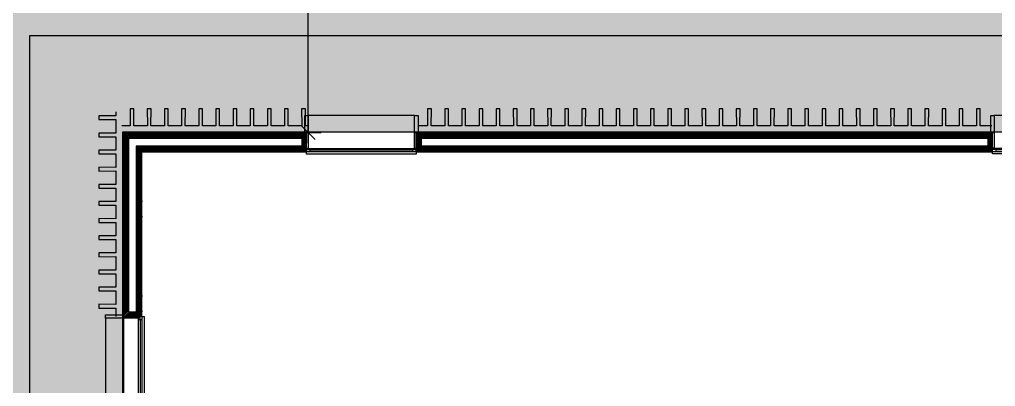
# Model space of a CAD drawing. Header units: millimetres. Extents: x 141848 to 1648660, y -821378 to -151356.
# Drawn here: x 380055 to 394282, y -177115 to -171758 of the extents above; entities that cross this region are included whole.
import ezdxf

# ---------------------------------------------------------------- set-up
doc = ezdxf.new("R2010")
doc.units = ezdxf.units.MM
doc.header["$MEASUREMENT"] = 0
doc.linetypes.add('Traits', pattern=[282.222223, 141.111112, -141.111112])
doc.linetypes.add('Wipeout_Contour', pattern=[1000, 0, -1000])
for name, color, linetype in [('Cotations - 1_100', 7, 'Continuous'), ('Fenêtres ARCHICAD', 7, 'Continuous'), ('Nouveau_0', 7, 'Continuous'), ('Sols_ Dalles', 7, 'Continuous')]:
    doc.layers.add(name, color=color, linetype=linetype)
doc.styles.add('STYLE_GENERE_2', font='')
doc.styles.get('STYLE_GENERE_2').set_extended_font_data('Arial')
doc.dimstyles.new('STYLE_GENERE__2', dxfattribs={"dimtxt": 250, "dimasz": 190, "dimexe": 1.25, "dimexo": 0.625, "dimgap": 0, "dimtad": 1, "dimlfac": 0.001, "dimtxsty": 'STYLE_GENERE_2', "dimblk": 'ARROWHEAD_6', "dimblk1": 'ARROWHEAD_6', "dimblk2": 'ARROWHEAD_6', "dimcen": 2.5, "dimse1": 1, "dimse2": 1, "dimclrd": 7, "dimclre": 7, "dimclrt": 7, "dimazin": 3, "dimtfac": 1, "dimtmove": 0, "dimatfit": 3})
pattern_1 = [(45, (0, 175), (-55.684659, 55.684659), [0, -52.5, 0, -78.75]), (110, (175, 175), (74.000794, 26.934086), [0, -38.5, 0, -66.5])]
pattern_2 = [(45, (0, 0), (-7.07106781, 7.07106781), [])]

# ---------------------------------------------------------------- blocks, each defined once
blk = doc.blocks.new('Dalle_30_2', base_point=(380203, -171996))
at = {"layer": 'Sols_ Dalles', "linetype": 'Continuous', "lineweight": 0, "true_color": 0x2e271c}
blk.add_hatch(color=250, dxfattribs=at).paths.add_polyline_path([(380203, -171996), (380203, -230016), (380203, -260811), (415475, -260811), (415475, -260796), (415475, -258650), (415475, -258011), (415475, -222496), (405655, -222496), (405655, -218296), (415454, -218296), (415454, -204496), (412055, -204496), (412055, -201781), (412055, -189811), (436505, -189811), (436505, -253396), (436505, -253416), (437905, -253416), (437905, -253396), (437905, -188411), (410655, -188411), (410655, -200381), (410655, -205896), (414054, -205896), (414054, -216896), (404255, -216896), (404255, -223896), (414054, -223896), (414054, -258650), (414054, -259411), (382690, -259411), (381560, -259411), (381560, -231416), (381560, -173396), (462926, -173396), (462926, -253416), (464326, -253416), (464326, -171996)])
at = {"layer": 'Sols_ Dalles', "color": 250, "linetype": 'Continuous', "lineweight": 5, "true_color": 0x1f1f1f, "flags": 128}
for points in [[(381560, -259411), (381560, -231416), (381560, -173396), (462926, -173396), (462926, -253416)], [(464326, -253416), (464326, -171996), (380203, -171996), (380203, -230016), (380203, -260811)]]:
    blk.add_lwpolyline(points, dxfattribs=at)
blk = doc.blocks.new('Dalle_31_2', base_point=(360548, -295063))
at = {"linetype": 'Continuous', "lineweight": 0, "true_color": 0x6f6f6f}
h = blk.add_hatch(color=8, dxfattribs=at)
h.paths.add_polyline_path([(360548, -295063), (487920, -293827), (487920, -270903), (487463, -270903), (472886, -271041), (472886, -271062, 0.001346), (472886, -271073), (472897, -273095, -0.414214), (470908, -275106), (462184, -275106, -0.005189), (462131, -275116), (454148, -275196), (438771, -275253, -0.386553), (436573, -273475, -0.025189), (436562, -273329), (436569, -267730, -0.098562), (436800, -266944), (436817, -266952, -0.258849), (438655, -265606), (438653, -265587), (439337, -265587), (439337, -265687), (439337, -270687), (469237, -270687), (469237, -265687), (470908, -265687), (472605, -265687), (472605, -163738), (371863, -163738), (371863, -271041), (371883, -271041), (371883, -272001), (371883, -272001, -0.409427), (367883, -275935), (360548, -275935)])
h.paths.add_polyline_path([(377135, -260640), (373845, -260640), (373845, -248365), (373845, -243090), (373845, -242190), (377135, -242190)], flags=0)
h.paths.add_polyline_path([(380203, -193811), (380203, -171996), (431506, -171996), (464310, -171996), (464310, -262266), (464310, -262366), (438594, -262351), (437926, -262351), (436550, -262351), (436550, -189811), (412055, -189811), (412055, -201781), (412055, -204496), (415454, -204496), (415454, -208496), (415454, -218296), (405655, -218296), (405655, -222496), (415475, -222496), (415475, -260811), (380203, -260811), (380203, -230016)], flags=0)
h.paths.add_polyline_path([(381437, -269434, -0.090319), (381558, -268728, -0.201449), (382612, -267593, -0.104211), (383418, -267415), (384017, -267409, -0.104045), (384825, -267571, -0.238255), (385984, -268953, -0.055189), (386036, -269390), (386038, -269611), (386051, -270890), (385792, -271893, -0.267949), (384070, -272909), (383470, -272915, -0.193717), (382079, -272370, -0.070569), (381728, -271931, -0.131652), (381451, -270934)], flags=0)
h.paths.add_polyline_path([(392017, -273452), (392030, -267378, -0.380557), (394017, -265610), (394094, -265610), (394094, -270610), (409094, -270610), (409094, -265610), (414056, -265610, -0.414214), (415556, -267110), (415556, -273661, -0.345502), (413837, -275433), (394027, -275599, -0.415791), (392017, -273599)], flags=0)
h.paths.add_polyline_path([(424210, -271504, -0.134474), (423930, -270485), (423930, -268985, -0.414214), (425930, -266985), (426530, -266985, -0.414214), (428530, -268985), (428530, -270485, -0.12882), (428274, -271466, -0.270936), (426530, -272485), (425930, -272485, -0.26498)], flags=0)
at = {"color": 9, "linetype": 'Continuous', "lineweight": 5, "flags": 128}
blk.add_lwpolyline([(380203, -193811), (380203, -230016), (380203, -260811), (415475, -260811), (415475, -222496), (405655, -222496), (405655, -218296), (415454, -218296), (415454, -208496), (415454, -204496), (412055, -204496), (412055, -201781), (412055, -189811), (436550, -189811), (436550, -262351), (437926, -262351), (438594, -262351), (464310, -262366), (464310, -262266), (464310, -171996), (431506, -171996), (380203, -171996)], close=True, dxfattribs=at)
blk = doc.blocks.new('Fenêtre 25')
at = {"layer": 'Fenêtres ARCHICAD', "color": 7, "linetype": 'Continuous', "lineweight": 5}
for p, q in [((-800, 0), (-800, 33)), ((-800, 33), (800, 33)), ((800, 33), (800, 0)), ((-800, -30), (800, -30)), ((-800, -280), (-800, -50)), ((-800, -50), (-775, -50)), ((-775, -50), (-775, -280)), ((775, -280), (775, -50)), ((775, -50), (800, -50)), ((800, -50), (800, -280)), ((-825, -530), (-825, -280)), ((-825, -280), (-775, -280)), ((-825, -280), (-800, -280)), ((-825, -280), (-800, -280)), ((-800, -195), (-800, -265)), ((-800, -195), (-800, -265)), ((-800, -195), (-800, -265)), ((-800, -195), (-800, -265)), ((-800, -265), (-800, -280)), ((-800, -265), (-800, -280)), ((-775, -280), (-800, -280)), ((-775, -280), (-775, -530)), ((800, -280), (775, -280)), ((775, -280), (825, -280)), ((775, -530), (775, -280)), ((800, -195), (800, -265)), ((800, -195), (800, -265)), ((800, -195), (800, -265)), ((800, -195), (800, -265)), ((800, -265), (800, -280)), ((800, -265), (800, -280)), ((800, -280), (825, -280)), ((800, -280), (825, -280)), ((825, -280), (825, -530)), ((-775, -530), (-825, -530)), ((-775, -530), (775, -530)), ((825, -530), (775, -530))]:
    blk.add_line(p, q, dxfattribs=at)
at = {"layer": 'Fenêtres ARCHICAD', "color": 7, "linetype": 'Traits', "lineweight": 5}
blk.add_line((-800, 0), (800, 0), dxfattribs=at)
at = {"color": 254, "linetype": 'Wipeout_Contour', "lineweight": 0, "ltscale": 3003.33026}
blk.add_wipeout([(-750, 0), (-750, -50), (750, -50), (750, 0)], dxfattribs=at).dxf.layer = 'Fenêtres ARCHICAD'
at = {"layer": 'Fenêtres ARCHICAD', "color": 7, "linetype": 'Continuous', "lineweight": 5}
for p, q in [((-800, 0), (-750, 0)), ((-800, 0), (-800, -15)), ((-800, 0), (-800, -15)), ((-750, 0), (-750, -50)), ((-750, 0), (750, 0)), ((750, -50), (750, 0)), ((750, 0), (800, 0)), ((800, 0), (800, -15)), ((800, 0), (800, -15)), ((-800, -15), (-800, -50)), ((-800, -15), (-800, -50)), ((-750, -50), (-800, -50)), ((-800, -50), (-800, -85)), ((-800, -50), (-800, -85)), ((-800, -85), (-800, -195)), ((-800, -85), (-800, -195)), ((-800, -85), (-800, -195)), ((-800, -85), (-800, -195)), ((-750, -25), (750, -25)), ((750, -50), (-750, -50)), ((800, -50), (750, -50)), ((800, -15), (800, -50)), ((800, -15), (800, -50)), ((800, -50), (800, -85)), ((800, -50), (800, -85)), ((800, -85), (800, -195)), ((800, -85), (800, -195)), ((800, -85), (800, -195)), ((800, -85), (800, -195))]:
    blk.add_line(p, q, dxfattribs=at)
blk = doc.blocks.new('Mur_175_2', base_point=(381560, -173411))
at = {"color": 254, "linetype": 'Wipeout_Contour', "lineweight": 0, "ltscale": 2095633.828439579}
blk.add_wipeout([(381575, -173426), (381575, -173426), (381560, -173411), (381560, -173411), (381560, -173426)], dxfattribs=at)
at = {"color": 254, "linetype": 'Wipeout_Contour', "lineweight": 0, "ltscale": 1707425.504986744}
blk.add_wipeout([(385839, -173410), (385839, -173425), (394239, -173423), (394239, -173408)], dxfattribs=at)
at = {"linetype": 'Continuous', "lineweight": 5, "true_color": 0x5f5f5f}
h = blk.add_hatch(dxfattribs=at)
h.set_pattern_fill('Enduit_0002', color=251, style=0, pattern_type=2)
h.set_pattern_definition(pattern_1)
h.paths.add_polyline_path([(381575, -173426), (381575, -173426), (381560, -173411), (381560, -173411), (381560, -173426)])
h = blk.add_hatch(dxfattribs=at)
h.set_pattern_fill('Enduit_0002', color=251, style=0, pattern_type=2)
h.set_pattern_definition(pattern_1)
h.paths.add_polyline_path([(381575, -173426), (381575, -173426), (381575, -173426)])
h = blk.add_hatch(dxfattribs=at)
h.set_pattern_fill('Enduit_0002', color=251, style=0, pattern_type=2)
h.set_pattern_definition(pattern_1)
h.paths.add_polyline_path([(385839, -173410), (385839, -173425), (394239, -173423), (394239, -173408)])
at = {"color": 254, "linetype": 'Wipeout_Contour', "lineweight": 0, "ltscale": 2095901.535156543}
blk.add_wipeout([(381645, -173496), (381645, -173496), (381575, -173426), (381575, -173426), (381575, -173496)], dxfattribs=at)
at = {"color": 254, "linetype": 'Wipeout_Contour', "lineweight": 0, "ltscale": 1707494.390619901}
blk.add_wipeout([(385839, -173425), (385909, -173495), (394169, -173493), (394239, -173423)], dxfattribs=at)
at = {"linetype": 'Continuous', "lineweight": 5, "true_color": 0x5f5f5f}
h = blk.add_hatch(dxfattribs=at)
h.set_pattern_fill('Briques_terre_cuite__int_94', color=251, style=0, pattern_type=2)
h.set_pattern_definition(pattern_2)
h.paths.add_polyline_path([(381645, -173496), (381645, -173496), (381575, -173426), (381575, -173426), (381575, -173496)])
h = blk.add_hatch(dxfattribs=at)
h.set_pattern_fill('Briques_terre_cuite__int_94', color=251, style=0, pattern_type=2)
h.set_pattern_definition(pattern_2)
h.paths.add_polyline_path([(385839, -173425), (385909, -173495), (394169, -173493), (394239, -173423)])
h = blk.add_hatch(dxfattribs=at)
h.set_pattern_fill('Briques_terre_cuite__int_94', color=251, style=0, pattern_type=2)
h.set_pattern_definition(pattern_2)
h.paths.add_polyline_path([(381645, -173496), (381645, -173496), (381645, -173496)])
at = {"color": 254, "linetype": 'Wipeout_Contour', "lineweight": 0, "ltscale": 2096487.434961751}
blk.add_wipeout([(381755, -173606), (381755, -173606), (381645, -173496), (381645, -173496), (381645, -173606)], dxfattribs=at)
at = {"color": 254, "linetype": 'Wipeout_Contour', "lineweight": 0, "ltscale": 1707640.560658459}
blk.add_wipeout([(385909, -173495), (385909, -173605), (394169, -173603), (394169, -173493)], dxfattribs=at)
at = {"linetype": 'Continuous', "lineweight": 5, "true_color": 0x5f5f5f}
h = blk.add_hatch(dxfattribs=at)
h.set_pattern_fill('Enduit_0002', color=251, style=0, pattern_type=2)
h.set_pattern_definition(pattern_1)
h.paths.add_polyline_path([(381825, -173676), (381825, -173691), (381840, -173691), (381825, -173676)])
at = {"color": 254, "linetype": 'Wipeout_Contour', "lineweight": 0, "ltscale": 1681388.788059635}
blk.add_wipeout([(381575, -173426), (384239, -173425), (384239, -173410), (381575, -173411)], dxfattribs=at)
at = {"color": 254, "linetype": 'Wipeout_Contour', "lineweight": 0, "ltscale": 1707856.633193052}
blk.add_wipeout([(394239, -173673), (385839, -173675), (385839, -173690), (394239, -173688)], dxfattribs=at)
at = {"linetype": 'Continuous', "lineweight": 5, "true_color": 0x5f5f5f}
h = blk.add_hatch(dxfattribs=at)
h.set_pattern_fill('Enduit_0002', color=251, style=0, pattern_type=2)
h.set_pattern_definition(pattern_1)
h.paths.add_polyline_path([(381575, -173426), (384239, -173425), (384239, -173410), (381575, -173411)])
h = blk.add_hatch(dxfattribs=at)
h.set_pattern_fill('Enduit_0002', color=251, style=0, pattern_type=2)
h.set_pattern_definition(pattern_1)
h.paths.add_polyline_path([(394239, -173673), (385839, -173675), (385839, -173690), (394239, -173688)])
at = {"color": 254, "linetype": 'Wipeout_Contour', "lineweight": 0, "ltscale": 1677625.119977411}
blk.add_wipeout([(381825, -173676), (381755, -173606), (381755, -173606), (381755, -173676)], dxfattribs=at)
at = {"linetype": 'Continuous', "lineweight": 5, "true_color": 0x5f5f5f}
h = blk.add_hatch(dxfattribs=at)
h.set_pattern_fill('Briques_terre_cuite__int_94', color=251, style=0, pattern_type=2)
h.set_pattern_definition(pattern_2)
h.paths.add_polyline_path([(381825, -173676), (381755, -173606), (381755, -173606), (381755, -173676)])
at = {"color": 254, "linetype": 'Wipeout_Contour', "lineweight": 0, "ltscale": 1257385.121138549}
blk.add_wipeout([(381575, -173411), (381560, -173411), (381575, -173426)], dxfattribs=at)
at = {"color": 254, "linetype": 'Wipeout_Contour', "lineweight": 0, "ltscale": 1707787.458162358}
blk.add_wipeout([(394239, -173603), (385839, -173605), (385839, -173675), (394239, -173673)], dxfattribs=at)
at = {"linetype": 'Continuous', "lineweight": 5, "true_color": 0x5f5f5f}
h = blk.add_hatch(dxfattribs=at)
h.set_pattern_fill('Enduit_0002', color=251, style=0, pattern_type=2)
h.set_pattern_definition(pattern_1)
h.paths.add_polyline_path([(381575, -173411), (381560, -173411), (381575, -173426)])
h = blk.add_hatch(dxfattribs=at)
h.set_pattern_fill('Briques_terre_cuite__int_94', color=251, style=0, pattern_type=2)
h.set_pattern_definition(pattern_2)
h.paths.add_polyline_path([(394239, -173603), (385839, -173605), (385839, -173675), (394239, -173673)])
at = {"color": 7, "linetype": 'Continuous', "lineweight": 5, "flags": 128}
blk.add_lwpolyline([(385839, -173690), (394239, -173688)], dxfattribs=at)
at = {"color": 254, "linetype": 'Wipeout_Contour', "lineweight": 0, "ltscale": 1681522.62308543}
blk.add_wipeout([(381645, -173426), (381645, -173496), (384169, -173495), (384239, -173425)], dxfattribs=at)
at = {"color": 254, "linetype": 'Wipeout_Contour', "lineweight": 0, "ltscale": 1692392.369389472}
blk.add_wipeout([(385909, -173495), (385839, -173425), (385839, -173605), (385909, -173605)], dxfattribs=at)
at = {"color": 254, "linetype": 'Wipeout_Contour', "lineweight": 0, "ltscale": 1722832.58915177}
blk.add_wipeout([(394169, -173493), (394169, -173603), (394239, -173603), (394239, -173423)], dxfattribs=at)
at = {"linetype": 'Continuous', "lineweight": 5, "true_color": 0x5f5f5f}
h = blk.add_hatch(dxfattribs=at)
h.set_pattern_fill('Briques_terre_cuite__int_94', color=251, style=0, pattern_type=2)
h.set_pattern_definition(pattern_2)
h.paths.add_polyline_path([(381645, -173426), (381645, -173496), (384169, -173495), (384239, -173425)])
h = blk.add_hatch(dxfattribs=at)
h.set_pattern_fill('Briques_terre_cuite__int_94', color=251, style=0, pattern_type=2)
h.set_pattern_definition(pattern_2)
h.paths.add_polyline_path([(385909, -173495), (385839, -173425), (385839, -173605), (385909, -173605)])
h = blk.add_hatch(dxfattribs=at)
h.set_pattern_fill('Briques_terre_cuite__int_94', color=251, style=0, pattern_type=2)
h.set_pattern_definition(pattern_2)
h.paths.add_polyline_path([(394169, -173493), (394169, -173603), (394239, -173603), (394239, -173423)])
at = {"color": 7, "linetype": 'Continuous', "lineweight": 5}
for p, q in [((385864, -173410), (385839, -173410)), ((385839, -173425), (385839, -173410)), ((394239, -173423), (385839, -173425)), ((385839, -173495), (385839, -173425)), ((385839, -173495), (385839, -173425)), ((394239, -173408), (394214, -173408)), ((394239, -173423), (394239, -173408)), ((394239, -173493), (394239, -173423)), ((394239, -173493), (394239, -173423)), ((385839, -173605), (385839, -173495)), ((385839, -173605), (385839, -173495)), ((394169, -173493), (385909, -173495)), ((385909, -173495), (385909, -173605)), ((394169, -173493), (394169, -173603)), ((394239, -173603), (394239, -173493)), ((394239, -173603), (394239, -173493)), ((385839, -173640), (385839, -173605)), ((385839, -173675), (385839, -173640)), ((385839, -173675), (394239, -173673)), ((385839, -173690), (385839, -173675)), ((394169, -173603), (385909, -173605)), ((394239, -173638), (394239, -173603)), ((394239, -173673), (394239, -173638)), ((394239, -173688), (394239, -173673))]:
    blk.add_line(p, q, dxfattribs=at)
at = {"color": 7, "linetype": 'Continuous', "lineweight": 5, "flags": 128}
blk.add_lwpolyline([(394239, -173408), (385839, -173410)], dxfattribs=at)
at = {"layer": 'Fenêtres ARCHICAD', "color": 7, "linetype": 'Continuous', "lineweight": 5, "zscale": 1000, "rotation": 180.0105654490005}
blk.add_blockref('Fenêtre 25', (395039, -173688), dxfattribs=at)
at = {"color": 254, "linetype": 'Wipeout_Contour', "lineweight": 0, "ltscale": 1257567.597545666}
blk.add_wipeout([(381645, -173426), (381575, -173426), (381645, -173496)], dxfattribs=at)
at = {"color": 254, "linetype": 'Wipeout_Contour', "lineweight": 0, "ltscale": 1681807.677976155}
blk.add_wipeout([(384169, -173495), (381755, -173496), (381755, -173606), (384169, -173605)], dxfattribs=at)
at = {"linetype": 'Continuous', "lineweight": 5, "true_color": 0x5f5f5f}
h = blk.add_hatch(dxfattribs=at)
h.set_pattern_fill('Briques_terre_cuite__int_94', color=251, style=0, pattern_type=2)
h.set_pattern_definition(pattern_2)
h.paths.add_polyline_path([(381645, -173426), (381575, -173426), (381645, -173496)])
at = {"color": 7, "linetype": 'Continuous', "lineweight": 5, "flags": 128}
blk.add_lwpolyline([(381560, -173411), (381560, -173426)], dxfattribs=at)
at = {"color": 254, "linetype": 'Wipeout_Contour', "lineweight": 0, "ltscale": 1682308.83801104}
blk.add_wipeout([(384239, -173675), (381840, -173676), (381840, -173691), (384239, -173690)], dxfattribs=at)
at = {"linetype": 'Continuous', "lineweight": 5, "true_color": 0x5f5f5f}
h = blk.add_hatch(dxfattribs=at)
h.set_pattern_fill('Enduit_0002', color=251, style=0, pattern_type=2)
h.set_pattern_definition(pattern_1)
h.paths.add_polyline_path([(384239, -173675), (381840, -173676), (381840, -173691), (384239, -173690)])
at = {"color": 254, "linetype": 'Wipeout_Contour', "lineweight": 0, "ltscale": 1257935.036949863}
blk.add_wipeout([(381755, -173496), (381645, -173496), (381755, -173606)], dxfattribs=at)
at = {"color": 7, "linetype": 'Continuous', "lineweight": 5}
for p, q in [((381575, -173426), (381575, -173426)), ((381575, -173426), (381575, -173496)), ((381645, -173426), (381575, -173426)), ((381645, -173496), (381645, -173496)), ((381645, -173496), (381645, -173606)), ((381755, -173496), (381645, -173496))]:
    blk.add_line(p, q, dxfattribs=at)
at = {"color": 254, "linetype": 'Wipeout_Contour', "lineweight": 0, "ltscale": 1258437.8151907}
blk.add_wipeout([(381840, -173676), (381825, -173676), (381840, -173691)], dxfattribs=at)
at = {"linetype": 'Continuous', "lineweight": 5, "true_color": 0x5f5f5f}
h = blk.add_hatch(dxfattribs=at)
h.set_pattern_fill('Enduit_0002', color=251, style=0, pattern_type=2)
h.set_pattern_definition(pattern_1)
h.paths.add_polyline_path([(381840, -173676), (381825, -173676), (381840, -173691)])
at = {"color": 254, "linetype": 'Wipeout_Contour', "lineweight": 0, "ltscale": 1682211.324860299}
blk.add_wipeout([(381825, -173676), (384239, -173675), (384239, -173605), (381825, -173606)], dxfattribs=at)
at = {"linetype": 'Continuous', "lineweight": 5, "true_color": 0x5f5f5f}
h = blk.add_hatch(dxfattribs=at)
h.set_pattern_fill('Briques_terre_cuite__int_94', color=251, style=0, pattern_type=2)
h.set_pattern_definition(pattern_2)
h.paths.add_polyline_path([(381825, -173676), (384239, -173675), (384239, -173605), (381825, -173606)])
at = {"color": 254, "linetype": 'Wipeout_Contour', "lineweight": 0, "ltscale": 1686302.816996164}
blk.add_wipeout([(384169, -173495), (384169, -173605), (384239, -173605), (384239, -173425)], dxfattribs=at)
at = {"color": 254, "linetype": 'Wipeout_Contour', "lineweight": 0, "ltscale": 1258282.627258823}
blk.add_wipeout([(381825, -173606), (381755, -173606), (381825, -173676)], dxfattribs=at)
at = {"linetype": 'Continuous', "lineweight": 5, "true_color": 0x5f5f5f}
h = blk.add_hatch(dxfattribs=at)
h.set_pattern_fill('Briques_terre_cuite__int_94', color=251, style=0, pattern_type=2)
h.set_pattern_definition(pattern_2)
h.paths.add_polyline_path([(384169, -173495), (384169, -173605), (384239, -173605), (384239, -173425)])
h = blk.add_hatch(dxfattribs=at)
h.set_pattern_fill('Briques_terre_cuite__int_94', color=251, style=0, pattern_type=2)
h.set_pattern_definition(pattern_2)
h.paths.add_polyline_path([(381825, -173606), (381755, -173606), (381825, -173676)])
at = {"color": 7, "linetype": 'Continuous', "lineweight": 5}
for p, q in [((384239, -173425), (381645, -173426)), ((384239, -173410), (384214, -173410)), ((384239, -173425), (384239, -173410)), ((384239, -173495), (384239, -173425)), ((384239, -173495), (384239, -173425)), ((384169, -173495), (381755, -173496)), ((384169, -173495), (384169, -173605)), ((384239, -173605), (384239, -173495)), ((384239, -173605), (384239, -173495)), ((381755, -173606), (381755, -173606)), ((381755, -173606), (381755, -173676)), ((381825, -173606), (381755, -173606)), ((384169, -173605), (381825, -173606)), ((381825, -173676), (384239, -173675)), ((381825, -173676), (381825, -173691)), ((384239, -173640), (384239, -173605)), ((384239, -173675), (384239, -173640)), ((384239, -173690), (384239, -173675))]:
    blk.add_line(p, q, dxfattribs=at)
at = {"color": 7, "linetype": 'Continuous', "lineweight": 5, "flags": 128}
for points in [[(384239, -173410), (381560, -173411)], [(381840, -173691), (384239, -173690)]]:
    blk.add_lwpolyline(points, dxfattribs=at)
at = {"layer": 'Fenêtres ARCHICAD', "color": 7, "linetype": 'Continuous', "lineweight": 5, "zscale": 1000, "rotation": 180.0105654490005}
blk.add_blockref('Fenêtre 25', (385039, -173690), dxfattribs=at)
blk = doc.blocks.new('Mur_180_2', base_point=(381560, -188411))
at = {"linetype": 'Continuous', "lineweight": 5, "true_color": 0x5f5f5f}
h = blk.add_hatch(dxfattribs=at)
h.set_pattern_fill('Enduit_0002', color=251, style=0, pattern_type=2)
h.set_pattern_definition(pattern_1)
h.paths.add_polyline_path([(381560, -173411), (381560, -173411), (381560, -173411)])
at = {"color": 254, "linetype": 'Wipeout_Contour', "lineweight": 0, "ltscale": 1689486.820148425}
blk.add_wipeout([(381575, -177693), (381560, -177693), (381560, -184493), (381575, -184493)], dxfattribs=at)
at = {"color": 254, "linetype": 'Wipeout_Contour', "lineweight": 0, "ltscale": 1276648.626690059}
blk.add_wipeout([(381575, -188396), (381560, -188411), (381575, -188411)], dxfattribs=at)
at = {"linetype": 'Continuous', "lineweight": 5, "true_color": 0x5f5f5f}
h = blk.add_hatch(dxfattribs=at)
h.set_pattern_fill('Enduit_0002', color=251, style=0, pattern_type=2)
h.set_pattern_definition(pattern_1)
h.paths.add_polyline_path([(381575, -177693), (381560, -177693), (381560, -184493), (381575, -184493)])
h = blk.add_hatch(dxfattribs=at)
h.set_pattern_fill('Enduit_0002', color=251, style=0, pattern_type=2)
h.set_pattern_definition(pattern_1)
h.paths.add_polyline_path([(381575, -188396), (381560, -188411), (381575, -188411)])
at = {"color": 254, "linetype": 'Wipeout_Contour', "lineweight": 0, "ltscale": 1678742.949039439}
blk.add_wipeout([(381575, -173426), (381560, -173426), (381560, -176093), (381575, -176093)], dxfattribs=at)
at = {"linetype": 'Continuous', "lineweight": 5, "true_color": 0x5f5f5f}
h = blk.add_hatch(dxfattribs=at)
h.set_pattern_fill('Enduit_0002', color=251, style=0, pattern_type=2)
h.set_pattern_definition(pattern_1)
h.paths.add_polyline_path([(381575, -173426), (381560, -173426), (381560, -176093), (381575, -176093)])
at = {"color": 254, "linetype": 'Wipeout_Contour', "lineweight": 0, "ltscale": 1689639.490833734}
blk.add_wipeout([(381645, -177763), (381575, -177693), (381575, -184493), (381645, -184423)], dxfattribs=at)
at = {"color": 254, "linetype": 'Wipeout_Contour', "lineweight": 0, "ltscale": 1276743.349255733}
blk.add_wipeout([(381575, -188396), (381645, -188396), (381645, -188326)], dxfattribs=at)
at = {"linetype": 'Continuous', "lineweight": 5, "true_color": 0x5f5f5f}
h = blk.add_hatch(dxfattribs=at)
h.set_pattern_fill('Briques_terre_cuite__int_94', color=251, style=0, pattern_type=2)
h.set_pattern_definition(pattern_2)
h.paths.add_polyline_path([(381645, -177763), (381575, -177693), (381575, -184493), (381645, -184423)])
h = blk.add_hatch(dxfattribs=at)
h.set_pattern_fill('Briques_terre_cuite__int_94', color=251, style=0, pattern_type=2)
h.set_pattern_definition(pattern_2)
h.paths.add_polyline_path([(381575, -188396), (381645, -188396), (381645, -188326)])
at = {"color": 254, "linetype": 'Wipeout_Contour', "lineweight": 0, "ltscale": 1678926.093472148}
blk.add_wipeout([(381645, -173496), (381575, -173496), (381575, -176093), (381645, -176023)], dxfattribs=at)
at = {"linetype": 'Continuous', "lineweight": 5, "true_color": 0x5f5f5f}
h = blk.add_hatch(dxfattribs=at)
h.set_pattern_fill('Briques_terre_cuite__int_94', color=251, style=0, pattern_type=2)
h.set_pattern_definition(pattern_2)
h.paths.add_polyline_path([(381645, -173496), (381575, -173496), (381575, -176093), (381645, -176023)])
at = {"color": 7, "linetype": 'Continuous', "lineweight": 5}
blk.add_line((381575, -173426), (381575, -173496), dxfattribs=at)
at = {"color": 254, "linetype": 'Wipeout_Contour', "lineweight": 0, "ltscale": 1689963.821306997}
blk.add_wipeout([(381755, -177763), (381645, -177763), (381645, -184423), (381755, -184423)], dxfattribs=at)
at = {"color": 254, "linetype": 'Wipeout_Contour', "lineweight": 0, "ltscale": 1276892.794943828}
blk.add_wipeout([(381755, -188216), (381645, -188326), (381755, -188326)], dxfattribs=at)
at = {"color": 254, "linetype": 'Wipeout_Contour', "lineweight": 0, "ltscale": 1679315.124261054}
blk.add_wipeout([(381755, -173606), (381645, -173606), (381645, -176023), (381755, -176023)], dxfattribs=at)
at = {"color": 254, "linetype": 'Wipeout_Contour', "lineweight": 0, "ltscale": 1690444.489295153}
blk.add_wipeout([(381825, -184493), (381840, -184493), (381840, -177693), (381825, -177693)], dxfattribs=at)
at = {"color": 254, "linetype": 'Wipeout_Contour', "lineweight": 0, "ltscale": 1700142.662480618}
blk.add_wipeout([(381560, -188396), (381575, -188396), (381575, -186093), (381560, -186093)], dxfattribs=at)
at = {"color": 254, "linetype": 'Wipeout_Contour', "lineweight": 0, "ltscale": 1277009.934875473}
blk.add_wipeout([(381840, -188131), (381825, -188146), (381840, -188146)], dxfattribs=at)
at = {"linetype": 'Continuous', "lineweight": 5, "true_color": 0x5f5f5f}
h = blk.add_hatch(dxfattribs=at)
h.set_pattern_fill('Enduit_0002', color=251, style=0, pattern_type=2)
h.set_pattern_definition(pattern_1)
h.paths.add_polyline_path([(381825, -184493), (381840, -184493), (381840, -177693), (381825, -177693)])
h = blk.add_hatch(dxfattribs=at)
h.set_pattern_fill('Enduit_0002', color=251, style=0, pattern_type=2)
h.set_pattern_definition(pattern_1)
h.paths.add_polyline_path([(381560, -188396), (381575, -188396), (381575, -186093), (381560, -186093)])
h = blk.add_hatch(dxfattribs=at)
h.set_pattern_fill('Enduit_0002', color=251, style=0, pattern_type=2)
h.set_pattern_definition(pattern_1)
h.paths.add_polyline_path([(381840, -188131), (381825, -188146), (381840, -188146)])
at = {"color": 7, "linetype": 'Continuous', "lineweight": 5}
blk.add_line((381645, -173496), (381645, -173606), dxfattribs=at)
at = {"color": 254, "linetype": 'Wipeout_Contour', "lineweight": 0, "ltscale": 1679925.965949473}
blk.add_wipeout([(381825, -173691), (381825, -176093), (381840, -176093), (381840, -173691)], dxfattribs=at)
at = {"linetype": 'Continuous', "lineweight": 5, "true_color": 0x5f5f5f}
h = blk.add_hatch(dxfattribs=at)
h.set_pattern_fill('Enduit_0002', color=251, style=0, pattern_type=2)
h.set_pattern_definition(pattern_1)
h.paths.add_polyline_path([(381825, -173691), (381825, -176093), (381840, -176093), (381840, -173691)])
at = {"color": 254, "linetype": 'Wipeout_Contour', "lineweight": 0, "ltscale": 1690290.893237457}
blk.add_wipeout([(381755, -177693), (381755, -184493), (381825, -184493), (381825, -177693)], dxfattribs=at)
at = {"color": 254, "linetype": 'Wipeout_Contour', "lineweight": 0, "ltscale": 1276988.75906711}
blk.add_wipeout([(381825, -188146), (381755, -188216), (381825, -188216)], dxfattribs=at)
at = {"color": 254, "linetype": 'Wipeout_Contour', "lineweight": 0, "ltscale": 1276628.989819641}
blk.add_wipeout([(381575, -188396), (381560, -188396), (381560, -188411)], dxfattribs=at)
at = {"linetype": 'Continuous', "lineweight": 5, "true_color": 0x5f5f5f}
h = blk.add_hatch(dxfattribs=at)
h.set_pattern_fill('Briques_terre_cuite__int_94', color=251, style=0, pattern_type=2)
h.set_pattern_definition(pattern_2)
h.paths.add_polyline_path([(381755, -177693), (381755, -184493), (381825, -184493), (381825, -177693)])
h = blk.add_hatch(dxfattribs=at)
h.set_pattern_fill('Briques_terre_cuite__int_94', color=251, style=0, pattern_type=2)
h.set_pattern_definition(pattern_2)
h.paths.add_polyline_path([(381825, -188146), (381755, -188216), (381825, -188216)])
h = blk.add_hatch(dxfattribs=at)
h.set_pattern_fill('Enduit_0002', color=251, style=0, pattern_type=2)
h.set_pattern_definition(pattern_1)
h.paths.add_polyline_path([(381575, -188396), (381560, -188396), (381560, -188411)])
at = {"color": 7, "linetype": 'Continuous', "lineweight": 5, "flags": 128}
blk.add_lwpolyline([(381840, -184493), (381840, -177693)], dxfattribs=at)
at = {"color": 254, "linetype": 'Wipeout_Contour', "lineweight": 0, "ltscale": 1679758.996385522}
blk.add_wipeout([(381755, -173676), (381755, -176093), (381825, -176093), (381825, -173676)], dxfattribs=at)
at = {"linetype": 'Continuous', "lineweight": 5, "true_color": 0x5f5f5f}
h = blk.add_hatch(dxfattribs=at)
h.set_pattern_fill('Briques_terre_cuite__int_94', color=251, style=0, pattern_type=2)
h.set_pattern_definition(pattern_2)
h.paths.add_polyline_path([(381755, -173676), (381755, -176093), (381825, -176093), (381825, -173676)])
at = {"color": 7, "linetype": 'Continuous', "lineweight": 5}
for p, q in [((381755, -173606), (381755, -173676)), ((381825, -173676), (381825, -173691))]:
    blk.add_line(p, q, dxfattribs=at)
at = {"color": 7, "linetype": 'Continuous', "lineweight": 5, "flags": 128}
blk.add_lwpolyline([(381840, -176093), (381840, -173691)], dxfattribs=at)
at = {"color": 254, "linetype": 'Wipeout_Contour', "lineweight": 0, "ltscale": 1684131.550524357}
blk.add_wipeout([(381645, -177763), (381755, -177763), (381755, -177693), (381575, -177693)], dxfattribs=at)
at = {"color": 254, "linetype": 'Wipeout_Contour', "lineweight": 0, "ltscale": 1695670.718789226}
blk.add_wipeout([(381645, -184423), (381575, -184493), (381755, -184493), (381755, -184423)], dxfattribs=at)
at = {"color": 254, "linetype": 'Wipeout_Contour', "lineweight": 0, "ltscale": 1700264.01154985}
blk.add_wipeout([(381575, -186093), (381575, -188326), (381645, -188326), (381645, -186163)], dxfattribs=at)
at = {"linetype": 'Continuous', "lineweight": 5, "true_color": 0x5f5f5f}
h = blk.add_hatch(dxfattribs=at)
h.set_pattern_fill('Briques_terre_cuite__int_94', color=251, style=0, pattern_type=2)
h.set_pattern_definition(pattern_2)
h.paths.add_polyline_path([(381645, -177763), (381755, -177763), (381755, -177693), (381575, -177693)])
h = blk.add_hatch(dxfattribs=at)
h.set_pattern_fill('Briques_terre_cuite__int_94', color=251, style=0, pattern_type=2)
h.set_pattern_definition(pattern_2)
h.paths.add_polyline_path([(381645, -184423), (381575, -184493), (381755, -184493), (381755, -184423)])
h = blk.add_hatch(dxfattribs=at)
h.set_pattern_fill('Briques_terre_cuite__int_94', color=251, style=0, pattern_type=2)
h.set_pattern_definition(pattern_2)
h.paths.add_polyline_path([(381575, -186093), (381575, -188326), (381645, -188326), (381645, -186163)])
at = {"color": 7, "linetype": 'Continuous', "lineweight": 5}
for p, q in [((381560, -177693), (381560, -177718)), ((381575, -177693), (381560, -177693)), ((381575, -177693), (381575, -184493)), ((381645, -177693), (381575, -177693)), ((381645, -177693), (381575, -177693)), ((381755, -177693), (381645, -177693)), ((381755, -177693), (381645, -177693)), ((381790, -177693), (381755, -177693)), ((381825, -177693), (381790, -177693)), ((381825, -184493), (381825, -177693)), ((381840, -177693), (381825, -177693)), ((381645, -177763), (381645, -184423)), ((381645, -177763), (381755, -177763)), ((381755, -177763), (381755, -184423)), ((381560, -184468), (381560, -184493)), ((381575, -184493), (381560, -184493)), ((381645, -184493), (381575, -184493)), ((381645, -184493), (381575, -184493)), ((381645, -184423), (381755, -184423)), ((381755, -184493), (381645, -184493)), ((381755, -184493), (381645, -184493)), ((381790, -184493), (381755, -184493)), ((381825, -184493), (381790, -184493)), ((381840, -184493), (381825, -184493))]:
    blk.add_line(p, q, dxfattribs=at)
at = {"color": 7, "linetype": 'Continuous', "lineweight": 5, "flags": 128}
blk.add_lwpolyline([(381560, -177693), (381560, -184493)], dxfattribs=at)
at = {"color": 254, "linetype": 'Wipeout_Contour', "lineweight": 0, "ltscale": 1681322.680652106}
blk.add_wipeout([(381645, -176023), (381575, -176093), (381755, -176093), (381755, -176023)], dxfattribs=at)
at = {"linetype": 'Continuous', "lineweight": 5, "true_color": 0x5f5f5f}
h = blk.add_hatch(dxfattribs=at)
h.set_pattern_fill('Briques_terre_cuite__int_94', color=251, style=0, pattern_type=2)
h.set_pattern_definition(pattern_2)
h.paths.add_polyline_path([(381645, -176023), (381575, -176093), (381755, -176093), (381755, -176023)])
at = {"color": 7, "linetype": 'Continuous', "lineweight": 5}
for p, q in [((381575, -173496), (381575, -176093)), ((381645, -173606), (381645, -176023)), ((381755, -173676), (381755, -176023)), ((381825, -176093), (381825, -173691)), ((381560, -176068), (381560, -176093)), ((381575, -176093), (381560, -176093)), ((381645, -176093), (381575, -176093)), ((381645, -176093), (381575, -176093)), ((381645, -176023), (381755, -176023)), ((381755, -176093), (381645, -176093)), ((381755, -176093), (381645, -176093)), ((381790, -176093), (381755, -176093)), ((381825, -176093), (381790, -176093)), ((381840, -176093), (381825, -176093))]:
    blk.add_line(p, q, dxfattribs=at)
at = {"color": 7, "linetype": 'Continuous', "lineweight": 5, "flags": 128}
blk.add_lwpolyline([(381560, -173426), (381560, -176093)], dxfattribs=at)
at = {"color": 254, "linetype": 'Wipeout_Contour', "lineweight": 0, "ltscale": 1700520.567502663}
blk.add_wipeout([(381645, -186163), (381645, -188216), (381755, -188216), (381755, -186163)], dxfattribs=at)
at = {"color": 254, "linetype": 'Wipeout_Contour', "lineweight": 0, "ltscale": 1276650.050578268}
blk.add_wipeout([(381645, -188326), (381575, -188326), (381575, -188396)], dxfattribs=at)
at = {"linetype": 'Continuous', "lineweight": 5, "true_color": 0x5f5f5f}
h = blk.add_hatch(dxfattribs=at)
h.set_pattern_fill('Briques_terre_cuite__int_94', color=251, style=0, pattern_type=2)
h.set_pattern_definition(pattern_2)
h.paths.add_polyline_path([(381645, -188326), (381575, -188326), (381575, -188396)])
at = {"color": 7, "linetype": 'Continuous', "lineweight": 5, "flags": 128}
blk.add_lwpolyline([(381560, -188411), (381575, -188411)], dxfattribs=at)
at = {"layer": 'Fenêtres ARCHICAD', "color": 7, "linetype": 'Continuous', "lineweight": 5, "zscale": 1000, "rotation": 270}
blk.add_blockref('Fenêtre 25', (381840, -176893), dxfattribs=at)
at = {"color": 254, "linetype": 'Wipeout_Contour', "lineweight": 0, "ltscale": 1700859.945384159}
blk.add_wipeout([(381825, -186093), (381825, -188131), (381840, -188131), (381840, -186093)], dxfattribs=at)
at = {"linetype": 'Continuous', "lineweight": 5, "true_color": 0x5f5f5f}
h = blk.add_hatch(dxfattribs=at)
h.set_pattern_fill('Enduit_0002', color=251, style=0, pattern_type=2)
h.set_pattern_definition(pattern_1)
h.paths.add_polyline_path([(381825, -186093), (381825, -188131), (381840, -188131), (381840, -186093)])
at = {"color": 254, "linetype": 'Wipeout_Contour', "lineweight": 0, "ltscale": 1276745.937782646}
blk.add_wipeout([(381755, -188216), (381645, -188216), (381645, -188326)], dxfattribs=at)
at = {"color": 7, "linetype": 'Continuous', "lineweight": 5}
for p, q in [((381645, -188216), (381645, -188326)), ((381575, -188326), (381575, -188396)), ((381645, -188326), (381755, -188326)), ((381575, -188396), (381645, -188396))]:
    blk.add_line(p, q, dxfattribs=at)
at = {"color": 254, "linetype": 'Wipeout_Contour', "lineweight": 0, "ltscale": 1276990.304806174}
blk.add_wipeout([(381825, -188131), (381825, -188146), (381840, -188131)], dxfattribs=at)
at = {"linetype": 'Continuous', "lineweight": 5, "true_color": 0x5f5f5f}
h = blk.add_hatch(dxfattribs=at)
h.set_pattern_fill('Enduit_0002', color=251, style=0, pattern_type=2)
h.set_pattern_definition(pattern_1)
h.paths.add_polyline_path([(381825, -188131), (381825, -188146), (381840, -188131)])
at = {"color": 254, "linetype": 'Wipeout_Contour', "lineweight": 0, "ltscale": 1700720.552477427}
blk.add_wipeout([(381755, -186093), (381755, -188146), (381825, -188146), (381825, -186093)], dxfattribs=at)
at = {"linetype": 'Continuous', "lineweight": 5, "true_color": 0x5f5f5f}
h = blk.add_hatch(dxfattribs=at)
h.set_pattern_fill('Briques_terre_cuite__int_94', color=251, style=0, pattern_type=2)
h.set_pattern_definition(pattern_2)
h.paths.add_polyline_path([(381755, -186093), (381755, -188146), (381825, -188146), (381825, -186093)])
at = {"color": 254, "linetype": 'Wipeout_Contour', "lineweight": 0, "ltscale": 1698588.003346451}
blk.add_wipeout([(381645, -186163), (381755, -186163), (381755, -186093), (381575, -186093)], dxfattribs=at)
at = {"color": 254, "linetype": 'Wipeout_Contour', "lineweight": 0, "ltscale": 1276895.479166759}
blk.add_wipeout([(381755, -188146), (381755, -188216), (381825, -188146)], dxfattribs=at)
at = {"linetype": 'Continuous', "lineweight": 5, "true_color": 0x5f5f5f}
h = blk.add_hatch(dxfattribs=at)
h.set_pattern_fill('Briques_terre_cuite__int_94', color=251, style=0, pattern_type=2)
h.set_pattern_definition(pattern_2)
h.paths.add_polyline_path([(381645, -186163), (381755, -186163), (381755, -186093), (381575, -186093)])
h = blk.add_hatch(dxfattribs=at)
h.set_pattern_fill('Briques_terre_cuite__int_94', color=251, style=0, pattern_type=2)
h.set_pattern_definition(pattern_2)
h.paths.add_polyline_path([(381755, -188146), (381755, -188216), (381825, -188146)])
at = {"color": 7, "linetype": 'Continuous', "lineweight": 5}
for p, q in [((381560, -186093), (381560, -186118)), ((381575, -186093), (381560, -186093)), ((381575, -186093), (381575, -188326)), ((381645, -186093), (381575, -186093)), ((381645, -186093), (381575, -186093)), ((381755, -186093), (381645, -186093)), ((381755, -186093), (381645, -186093)), ((381645, -186163), (381645, -188216)), ((381645, -186163), (381755, -186163)), ((381790, -186093), (381755, -186093)), ((381755, -186163), (381755, -188146)), ((381825, -186093), (381790, -186093)), ((381825, -188146), (381825, -186093)), ((381840, -186093), (381825, -186093)), ((381755, -188146), (381755, -188216)), ((381755, -188216), (381825, -188216)), ((381825, -188146), (381840, -188146))]:
    blk.add_line(p, q, dxfattribs=at)
at = {"color": 7, "linetype": 'Continuous', "lineweight": 5, "flags": 128}
for points in [[(381560, -186093), (381560, -188411)], [(381840, -188131), (381840, -186093)]]:
    blk.add_lwpolyline(points, dxfattribs=at)
at = {"layer": 'Fenêtres ARCHICAD', "color": 7, "linetype": 'Continuous', "lineweight": 5, "zscale": 1000, "rotation": 270}
blk.add_blockref('Fenêtre 25', (381840, -185293), dxfattribs=at)
blk = doc.blocks.new('Tôle profilée 25_3')
at = {"color": 7, "linetype": 'Continuous', "lineweight": 5}
for p, q in [((-250, 2927.5), (-250, 2900)), ((0, 2926.5), (-250, 2927.5)), ((-250, 2900), (-250, 2872.5)), ((-250, 2872.5), (0, 2873.5)), ((0, 2986.6), (0, 2926.5)), ((0, 2873.5), (0, 2676.5)), ((-250, 2677.5), (-250, 2650)), ((0, 2676.5), (-250, 2677.5)), ((-250, 2650), (-250, 2622.5)), ((-250, 2622.5), (0, 2623.5)), ((0, 2623.5), (0, 2426.5)), ((-250, 2427.5), (-250, 2400)), ((0, 2426.5), (-250, 2427.5)), ((-250, 2400), (-250, 2372.5)), ((-250, 2372.5), (0, 2373.5)), ((0, 2373.5), (0, 2176.5)), ((-250, 2177.5), (-250, 2150)), ((0, 2176.5), (-250, 2177.5)), ((-250, 2150), (-250, 2122.5)), ((-250, 2122.5), (0, 2123.5)), ((0, 2123.5), (0, 1926.5)), ((-250, 1927.5), (-250, 1900)), ((0, 1926.5), (-250, 1927.5)), ((-250, 1900), (-250, 1872.5)), ((-250, 1872.5), (0, 1873.5)), ((0, 1873.5), (0, 1676.5)), ((-250, 1677.5), (-250, 1650)), ((0, 1676.5), (-250, 1677.5)), ((-250, 1650), (-250, 1622.5)), ((-250, 1622.5), (0, 1623.5)), ((0, 1623.5), (0, 1426.5)), ((-250, 1427.5), (-250, 1400)), ((0, 1426.5), (-250, 1427.5)), ((-250, 1400), (-250, 1372.5)), ((-250, 1372.5), (0, 1373.5)), ((0, 1373.5), (0, 1176.5)), ((-250, 1177.5), (-250, 1150)), ((0, 1176.5), (-250, 1177.5)), ((-250, 1150), (-250, 1122.5)), ((-250, 1122.5), (0, 1123.5)), ((0, 1123.5), (0, 926.5)), ((-250, 927.5), (-250, 900)), ((0, 926.5), (-250, 927.5)), ((-250, 900), (-250, 872.5)), ((-250, 872.5), (0, 873.5)), ((0, 873.5), (0, 676.5)), ((-250, 677.5), (-250, 650)), ((0, 676.5), (-250, 677.5)), ((-250, 650), (-250, 622.5)), ((-250, 622.5), (0, 623.5)), ((0, 623.5), (0, 426.5)), ((-250, 427.5), (-250, 400)), ((0, 426.5), (-250, 427.5)), ((-250, 400), (-250, 372.5)), ((-250, 372.5), (0, 373.5)), ((0, 373.5), (0, 176.5)), ((-250, 177.5), (-250, 150)), ((0, 176.5), (-250, 177.5)), ((-250, 150), (-250, 122.5)), ((-250, 122.5), (0, 123.5)), ((0, 123.5), (0, 0))]:
    blk.add_line(p, q, dxfattribs=at)
blk = doc.blocks.new('Tôle profilée 25_4')
at = {"color": 7, "linetype": 'Continuous', "lineweight": 5}
for p, q in [((0, 2706.5), (0, 2676.5)), ((-250, 2677.5), (-250, 2650)), ((0, 2676.5), (-250, 2677.5)), ((-250, 2650), (-250, 2622.5)), ((-250, 2622.5), (0, 2623.5)), ((0, 2623.5), (0, 2426.5)), ((-250, 2427.5), (-250, 2400)), ((0, 2426.5), (-250, 2427.5)), ((-250, 2400), (-250, 2372.5)), ((-250, 2372.5), (0, 2373.5)), ((0, 2373.5), (0, 2176.5)), ((-250, 2177.5), (-250, 2150)), ((0, 2176.5), (-250, 2177.5)), ((-250, 2150), (-250, 2122.5)), ((-250, 2122.5), (0, 2123.5)), ((0, 2123.5), (0, 1926.5)), ((-250, 1927.5), (-250, 1900)), ((0, 1926.5), (-250, 1927.5)), ((-250, 1900), (-250, 1872.5)), ((-250, 1872.5), (0, 1873.5)), ((0, 1873.5), (0, 1676.5)), ((-250, 1677.5), (-250, 1650)), ((0, 1676.5), (-250, 1677.5)), ((-250, 1650), (-250, 1622.5)), ((-250, 1622.5), (0, 1623.5)), ((0, 1623.5), (0, 1426.5)), ((-250, 1427.5), (-250, 1400)), ((0, 1426.5), (-250, 1427.5)), ((-250, 1400), (-250, 1372.5)), ((-250, 1372.5), (0, 1373.5)), ((0, 1373.5), (0, 1176.5)), ((-250, 1177.5), (-250, 1150)), ((0, 1176.5), (-250, 1177.5)), ((-250, 1150), (-250, 1122.5)), ((-250, 1122.5), (0, 1123.5)), ((0, 1123.5), (0, 926.5)), ((-250, 927.5), (-250, 900)), ((0, 926.5), (-250, 927.5)), ((-250, 900), (-250, 872.5)), ((-250, 872.5), (0, 873.5)), ((0, 873.5), (0, 676.5)), ((-250, 677.5), (-250, 650)), ((0, 676.5), (-250, 677.5)), ((-250, 650), (-250, 622.5)), ((-250, 622.5), (0, 623.5)), ((0, 623.5), (0, 426.5)), ((-250, 427.5), (-250, 400)), ((0, 426.5), (-250, 427.5)), ((-250, 400), (-250, 372.5)), ((-250, 372.5), (0, 373.5)), ((0, 373.5), (0, 176.5)), ((-250, 177.5), (-250, 150)), ((0, 176.5), (-250, 177.5)), ((-250, 150), (-250, 122.5)), ((-250, 122.5), (0, 123.5)), ((0, 123.5), (0, 0))]:
    blk.add_line(p, q, dxfattribs=at)
blk = doc.blocks.new('Tôle profilée 25')
at = {"color": 7, "linetype": 'Continuous', "lineweight": 5}
for p, q in [((0, 8347.3), (0, 8176.5)), ((-250, 8177.5), (-250, 8150)), ((0, 8176.5), (-250, 8177.5)), ((-250, 8150), (-250, 8122.5)), ((-250, 8122.5), (0, 8123.5)), ((0, 8123.5), (0, 7926.5)), ((-250, 7927.5), (-250, 7900)), ((0, 7926.5), (-250, 7927.5)), ((-250, 7900), (-250, 7872.5)), ((-250, 7872.5), (0, 7873.5)), ((0, 7873.5), (0, 7676.5)), ((-250, 7677.5), (-250, 7650)), ((0, 7676.5), (-250, 7677.5)), ((-250, 7650), (-250, 7622.5)), ((-250, 7622.5), (0, 7623.5)), ((0, 7623.5), (0, 7426.5)), ((-250, 7427.5), (-250, 7400)), ((0, 7426.5), (-250, 7427.5)), ((-250, 7400), (-250, 7372.5)), ((-250, 7372.5), (0, 7373.5)), ((0, 7373.5), (0, 7176.5)), ((-250, 7177.5), (-250, 7150)), ((0, 7176.5), (-250, 7177.5)), ((-250, 7150), (-250, 7122.5)), ((-250, 7122.5), (0, 7123.5)), ((0, 7123.5), (0, 6926.5)), ((-250, 6927.5), (-250, 6900)), ((0, 6926.5), (-250, 6927.5)), ((-250, 6900), (-250, 6872.5)), ((-250, 6872.5), (0, 6873.5)), ((0, 6873.5), (0, 6676.5)), ((-250, 6677.5), (-250, 6650)), ((0, 6676.5), (-250, 6677.5)), ((-250, 6650), (-250, 6622.5)), ((-250, 6622.5), (0, 6623.5)), ((0, 6623.5), (0, 6426.5)), ((-250, 6427.5), (-250, 6400)), ((0, 6426.5), (-250, 6427.5)), ((-250, 6400), (-250, 6372.5)), ((-250, 6372.5), (0, 6373.5)), ((0, 6373.5), (0, 6176.5)), ((-250, 6177.5), (-250, 6150)), ((0, 6176.5), (-250, 6177.5)), ((-250, 6150), (-250, 6122.5)), ((-250, 6122.5), (0, 6123.5)), ((0, 6123.5), (0, 5926.5)), ((-250, 5927.5), (-250, 5900)), ((0, 5926.5), (-250, 5927.5)), ((-250, 5900), (-250, 5872.5)), ((-250, 5872.5), (0, 5873.5)), ((0, 5873.5), (0, 5676.5)), ((-250, 5677.5), (-250, 5650)), ((0, 5676.5), (-250, 5677.5)), ((-250, 5650), (-250, 5622.5)), ((-250, 5622.5), (0, 5623.5)), ((0, 5623.5), (0, 5426.5)), ((-250, 5427.5), (-250, 5400)), ((0, 5426.5), (-250, 5427.5)), ((-250, 5400), (-250, 5372.5)), ((-250, 5372.5), (0, 5373.5)), ((0, 5373.5), (0, 5176.5)), ((-250, 5177.5), (-250, 5150)), ((0, 5176.5), (-250, 5177.5)), ((-250, 5150), (-250, 5122.5)), ((-250, 5122.5), (0, 5123.5)), ((0, 5123.5), (0, 4926.5)), ((-250, 4927.5), (-250, 4900)), ((0, 4926.5), (-250, 4927.5)), ((-250, 4900), (-250, 4872.5)), ((-250, 4872.5), (0, 4873.5)), ((0, 4873.5), (0, 4676.5)), ((-250, 4677.5), (-250, 4650)), ((0, 4676.5), (-250, 4677.5)), ((-250, 4650), (-250, 4622.5)), ((-250, 4622.5), (0, 4623.5)), ((0, 4623.5), (0, 4426.5)), ((-250, 4427.5), (-250, 4400)), ((0, 4426.5), (-250, 4427.5)), ((-250, 4400), (-250, 4372.5)), ((-250, 4372.5), (0, 4373.5)), ((0, 4373.5), (0, 4176.5)), ((-250, 4177.5), (-250, 4150)), ((0, 4176.5), (-250, 4177.5)), ((-250, 4150), (-250, 4122.5)), ((-250, 4122.5), (0, 4123.5)), ((0, 4123.5), (0, 3926.5)), ((-250, 3927.5), (-250, 3900)), ((0, 3926.5), (-250, 3927.5)), ((-250, 3900), (-250, 3872.5)), ((-250, 3872.5), (0, 3873.5)), ((0, 3873.5), (0, 3676.5)), ((-250, 3677.5), (-250, 3650)), ((0, 3676.5), (-250, 3677.5)), ((-250, 3650), (-250, 3622.5)), ((-250, 3622.5), (0, 3623.5)), ((0, 3623.5), (0, 3426.5)), ((-250, 3427.5), (-250, 3400)), ((0, 3426.5), (-250, 3427.5)), ((-250, 3400), (-250, 3372.5)), ((-250, 3372.5), (0, 3373.5)), ((0, 3373.5), (0, 3176.5)), ((-250, 3177.5), (-250, 3150)), ((0, 3176.5), (-250, 3177.5)), ((-250, 3150), (-250, 3122.5)), ((-250, 3122.5), (0, 3123.5)), ((0, 3123.5), (0, 2926.5)), ((-250, 2927.5), (-250, 2900)), ((0, 2926.5), (-250, 2927.5)), ((-250, 2900), (-250, 2872.5)), ((-250, 2872.5), (0, 2873.5)), ((0, 2873.5), (0, 2676.5)), ((-250, 2677.5), (-250, 2650)), ((0, 2676.5), (-250, 2677.5)), ((-250, 2650), (-250, 2622.5)), ((-250, 2622.5), (0, 2623.5)), ((0, 2623.5), (0, 2426.5)), ((-250, 2427.5), (-250, 2400)), ((0, 2426.5), (-250, 2427.5)), ((-250, 2400), (-250, 2372.5)), ((-250, 2372.5), (0, 2373.5)), ((0, 2373.5), (0, 2176.5)), ((-250, 2177.5), (-250, 2150)), ((0, 2176.5), (-250, 2177.5)), ((-250, 2150), (-250, 2122.5)), ((-250, 2122.5), (0, 2123.5)), ((0, 2123.5), (0, 1926.5)), ((-250, 1927.5), (-250, 1900)), ((0, 1926.5), (-250, 1927.5)), ((-250, 1900), (-250, 1872.5)), ((-250, 1872.5), (0, 1873.5)), ((0, 1873.5), (0, 1676.5)), ((-250, 1677.5), (-250, 1650)), ((0, 1676.5), (-250, 1677.5)), ((-250, 1650), (-250, 1622.5)), ((-250, 1622.5), (0, 1623.5)), ((0, 1623.5), (0, 1426.5)), ((-250, 1427.5), (-250, 1400)), ((0, 1426.5), (-250, 1427.5)), ((-250, 1400), (-250, 1372.5)), ((-250, 1372.5), (0, 1373.5)), ((0, 1373.5), (0, 1176.5)), ((-250, 1177.5), (-250, 1150)), ((0, 1176.5), (-250, 1177.5)), ((-250, 1150), (-250, 1122.5)), ((-250, 1122.5), (0, 1123.5)), ((0, 1123.5), (0, 926.5)), ((-250, 927.5), (-250, 900)), ((0, 926.5), (-250, 927.5)), ((-250, 900), (-250, 872.5)), ((-250, 872.5), (0, 873.5)), ((0, 873.5), (0, 676.5)), ((-250, 677.5), (-250, 650)), ((0, 676.5), (-250, 677.5)), ((-250, 650), (-250, 622.5)), ((-250, 622.5), (0, 623.5)), ((0, 623.5), (0, 426.5)), ((-250, 427.5), (-250, 400)), ((0, 426.5), (-250, 427.5)), ((-250, 400), (-250, 372.5)), ((-250, 372.5), (0, 373.5)), ((0, 373.5), (0, 176.5)), ((-250, 177.5), (-250, 150)), ((0, 176.5), (-250, 177.5)), ((-250, 150), (-250, 122.5)), ((-250, 122.5), (0, 123.5)), ((0, 123.5), (0, 0))]:
    blk.add_line(p, q, dxfattribs=at)
blk = doc.blocks.new('*D1039')
at = {"layer": 'Cotations - 1_100', "color": 7, "linetype": 'Continuous', "lineweight": 5}
for p, q in [((384364, -163511), (384164, -163311)), ((384264, -163411), (384264, -163261)), ((384451, -163411), (384076, -163411)), ((384264, -173411), (384264, -163411)), ((384451, -173411), (384076, -173411)), ((384164, -173311), (384364, -173511)), ((384264, -173561), (384264, -173411))]:
    blk.add_line(p, q, dxfattribs=at)
at = {"layer": 'Cotations - 1_100', "color": 7, "lineweight": 5, "insert": (384214, -168838), "char_height": 250, "attachment_point": 7, "rotation": 90, "style": 'STYLE_GENERE_2'}
blk.add_mtext('\\A1;{\\pql;\\fArial|b0|i0|c0|p38;10,00}', dxfattribs=at)
blk = doc.blocks.new('ARROWHEAD_6')
at = {"color": 0, "linetype": 'Continuous', "lineweight": 0}
for p, q in [((0, 0), (-1, 0)), ((-0.5, -0.5), (0.5, 0.5))]:
    blk.add_line(p, q, dxfattribs=at)

msp = doc.modelspace()

# ---------------------------------------------------------------- block references
at = {"color": 9, "linetype": 'Continuous', "lineweight": 5}
msp.add_blockref('Dalle_31_2', (360547.961, -295062.571), dxfattribs=at)
at = {"layer": 'Sols_ Dalles', "color": 250, "linetype": 'Continuous', "lineweight": 5, "true_color": 0x1f1f1f}
msp.add_blockref('Dalle_30_2', (380202.952, -171995.57), dxfattribs=at)

# ---------------------------------------------------------------- next in the draw order: block references
at = {"color": 7, "lineweight": 5}
msp.add_blockref('Mur_175_2', (381560.201, -173410.574), dxfattribs=at)

# ---------------------------------------------------------------- next in the draw order: block references
at = {"color": 7, "linetype": 'Continuous', "lineweight": 5, "zscale": 1000, "rotation": 270}
for name, p in [('Tôle profilée 25_4', (381545.203, -173310.574)), ('Tôle profilée 25', (385880.994, -173309.777))]:
    msp.add_blockref(name, p, dxfattribs=at)
at = {"color": 7, "lineweight": 5}
msp.add_blockref('Mur_180_2', (381560.201, -188410.571), dxfattribs=at)

# ---------------------------------------------------------------- next in the draw order: linework, layer by layer
at = {"layer": 'Nouveau_0', "color": 7, "linetype": 'Continuous', "lineweight": 5}
msp.add_lwpolyline([(437925.553, -173395.57), (437925.553, -188395.57), (381575.553, -188395.57), (381575.553, -173395.57)], close=True, dxfattribs=at)

# ---------------------------------------------------------------- next in the draw order: block references
at = {"color": 7, "linetype": 'Continuous', "lineweight": 5, "zscale": 1000}
msp.add_blockref('Tôle profilée 25_3', (381460.201, -176092.548), dxfattribs=at)

# ---------------------------------------------------------------- next in the draw order: dimensions: what is measured, and where the dimension line sits
at = {"layer": 'Cotations - 1_100', "color": 7, "linetype": 'Continuous', "lineweight": 5}
dim = msp.add_linear_dim(base=(384263.983, -163410.573), p1=(381560.201, -173410.574), p2=(384314.66, -163410.573), angle=90, dimstyle='STYLE_GENERE__2', dxfattribs=at)
dim.commit()
dim.dimension.update_dxf_attribs({"geometry": '*D1039', "text_midpoint": (384088.983, -168418.001), "dimtype": 160, "text_rotation": 90})

doc.saveas('drawing.dxf')
